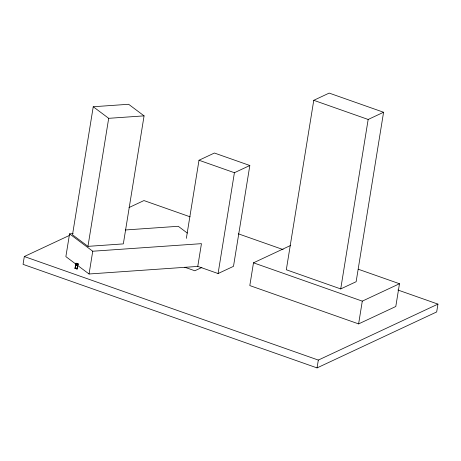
<?xml version="1.0" encoding="UTF-8"?>
<svg xmlns="http://www.w3.org/2000/svg" width="461" height="461" viewBox="0 0 461 461"><rect width="100%" height="100%" fill="white"/><g stroke="black" fill="none" stroke-linecap="round" stroke-linejoin="round"><path stroke-width="0.69" d="M69.179 235.542L24.318 256.529L23.05 264.355L317.053 367.907L436.682 311.941L437.95 304.116L397.889 290.009M73.138 233.612L69.559 233.86L65.871 256.621L76.048 264.245M93.237 106.745L72.504 234.782L87.959 246.358L123.335 243.892L144.074 115.861L128.619 104.278L93.237 106.745L108.692 118.321L144.074 115.861M75.051 268.267L75.794 263.266L77.938 263.876M75.12 268.169L75.748 264.591M75.281 268.158L76.025 263.156L78.059 263.871L77.016 268.959L74.987 268.244L77.194 268.757L76.952 268.936L78.059 263.871M77.016 268.959L77.759 263.957M77.99 263.848L77.183 268.832L75.172 268.146M87.959 246.358L108.692 118.321M92.742 251.228L201.451 243.662L197.763 266.423L89.054 273.99L92.742 251.228L69.559 233.86M186.353 238.349L199.002 160.244L214.417 153.029L249.827 165.499L233.496 266.331L218.082 273.54L197.371 266.245M218.082 273.54L234.413 172.714L249.827 165.499M290.684 245.419L253.492 262.816L249.81 285.578L358.612 323.899L395.797 306.502L399.485 283.74L358.26 269.224M313.762 100.308L286.316 269.766L340.719 288.926L356.134 281.717L383.581 112.254L329.183 93.093L313.762 100.308L368.166 119.468L383.581 112.254M317.053 367.907L318.32 360.081L437.95 304.116M340.719 288.926L368.166 119.468M358.612 323.899L362.294 301.137L399.485 283.74M128.994 207.559L143.947 200.564L190.116 216.826M77.552 265.236L75.65 264.568L77.65 265.259M77.54 265.311L75.639 264.643L77.592 265.282M201.895 267.461L194.824 270.768L184.803 267.236M125.346 229.976L178.269 226.293L187.316 233.07M199.002 160.244L234.413 172.714M238.325 233.808L283.14 249.591M253.492 262.816L362.294 301.137M75.062 268.198L77.022 268.844M24.318 256.529L318.32 360.081M77.748 265.519L89.054 273.99"/></g></svg>
